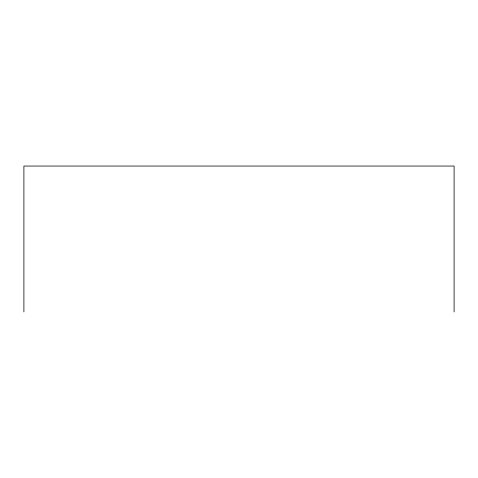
<?xml version="1.0" encoding="UTF-8"?>
<svg xmlns="http://www.w3.org/2000/svg" width="478" height="478" viewBox="0 0 478 478"><rect width="100%" height="100%" fill="white"/><g stroke="black" fill="none" stroke-linecap="round" stroke-linejoin="round"><path stroke-width="0.72" d="M454.1 311.949L454.1 166.051L23.9 166.051L23.9 311.949"/></g></svg>
